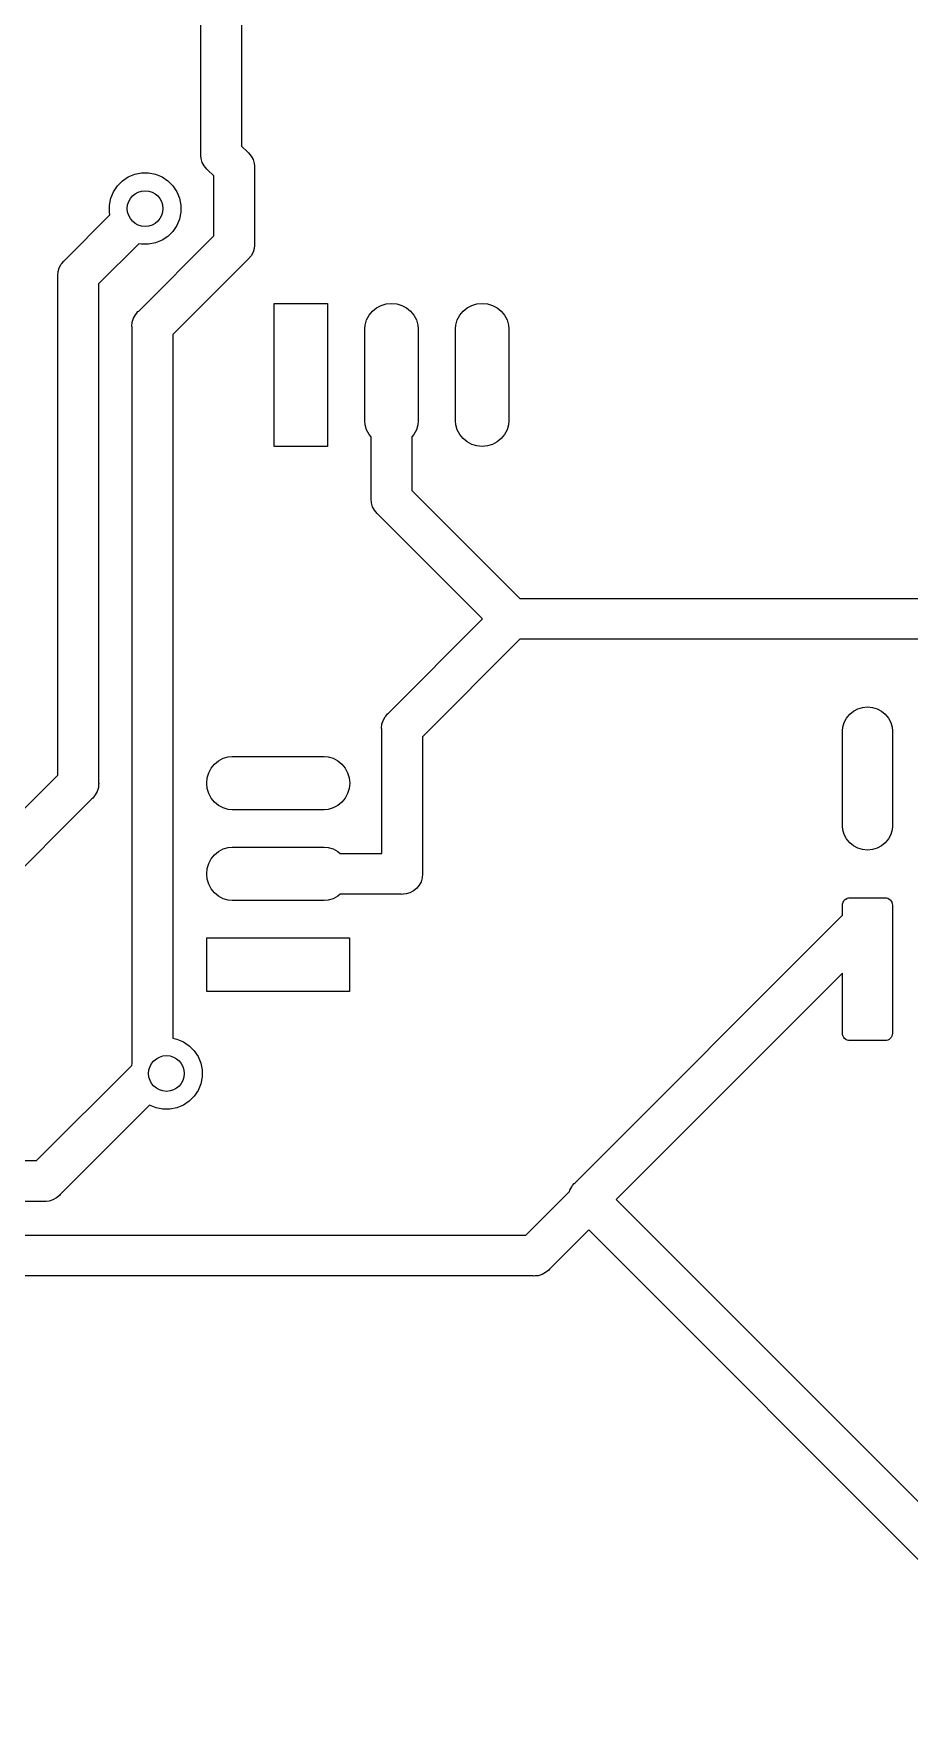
# Model space of a CAD drawing. Extents: x 0.31 to 6.77, y 0.22 to 4.01.
# Drawn here: x 1.805 to 2.771, y 0.228 to 2.076 of the extents above; entities that cross this region are included whole.
import ezdxf

# ---------------------------------------------------------------- set-up
doc = ezdxf.new("R2010")
doc.units = 0
doc.header["$MEASUREMENT"] = 0
doc.layers.add('BLACK', color=7, linetype='CONTINUOUS')

msp = doc.modelspace()

# ---------------------------------------------------------------- linework, layer by layer
at = {"layer": 'BLACK', "linetype": 'CONTINUOUS'}
for p, q in [((1.9897, 1.94397), (1.9897, 2.35248)), ((2.0347, 2.34427), (2.0347, 1.95219)), ((1.98959, 1.94287), (1.9897, 1.94397)), ((1.9897, 1.94176), (1.98959, 1.94287)), ((1.99003, 1.93846), (1.9897, 1.94176)), ((2.0347, 1.95219), (2.04148, 1.94541)), ((2.04148, 1.94541), (2.04234, 1.9447)), ((2.04234, 1.9447), (2.04515, 1.94128)), ((2.04515, 1.94128), (2.04724, 1.93737)), ((1.91675, 1.92121), (1.92436, 1.92272)), ((1.92436, 1.92272), (1.93211, 1.92272)), ((1.93211, 1.92272), (1.93972, 1.92121)), ((1.99131, 1.93421), (1.99003, 1.93846)), ((1.9934, 1.93031), (1.99131, 1.93421)), ((1.99621, 1.92688), (1.9934, 1.93031)), ((1.99707, 1.92617), (1.99621, 1.92688)), ((2.00385, 1.9194), (1.99707, 1.92617)), ((2.04724, 1.93737), (2.04852, 1.93313)), ((2.04852, 1.93313), (2.0488, 1.93031)), ((2.0488, 1.93031), (2.04896, 1.92872)), ((2.04896, 1.92872), (2.04885, 1.92761)), ((2.04885, 1.92761), (2.04885, 1.84496)), ((1.89335, 1.902), (1.89766, 1.90845)), ((1.89766, 1.90845), (1.90314, 1.91393)), ((1.90314, 1.91393), (1.90959, 1.91824)), ((1.90959, 1.91824), (1.91675, 1.92121)), ((1.93972, 1.92121), (1.94688, 1.91824)), ((1.94688, 1.91824), (1.95333, 1.91393)), ((1.95333, 1.91393), (1.95882, 1.90845)), ((1.95882, 1.90845), (1.96313, 1.902)), ((2.00385, 1.85317), (2.00385, 1.9194)), ((1.88887, 1.88723), (1.89038, 1.89483)), ((1.88887, 1.87947), (1.88887, 1.88723)), ((1.89038, 1.89483), (1.89335, 1.902)), ((1.96313, 1.902), (1.96609, 1.89483)), ((1.96609, 1.89483), (1.96761, 1.88723)), ((1.96761, 1.88723), (1.96761, 1.87947)), ((1.83932, 1.82625), (1.88948, 1.87641)), ((1.88948, 1.87641), (1.88887, 1.87947)), ((1.96609, 1.87187), (1.96313, 1.8647)), ((1.96761, 1.87947), (1.96609, 1.87187)), ((1.92114, 1.77046), (2.00385, 1.85317)), ((1.95333, 1.85277), (1.94688, 1.84846)), ((1.95882, 1.85825), (1.95333, 1.85277)), ((1.96313, 1.8647), (1.95882, 1.85825)), ((1.9213, 1.84459), (1.87695, 1.80024)), ((1.92436, 1.84398), (1.9213, 1.84459)), ((1.93211, 1.84398), (1.92436, 1.84398)), ((1.93972, 1.84549), (1.93211, 1.84398)), ((1.94688, 1.84846), (1.93972, 1.84549)), ((2.04515, 1.83129), (2.04234, 1.82786)), ((2.04724, 1.8352), (2.04515, 1.83129)), ((2.04852, 1.83944), (2.04724, 1.8352)), ((2.04885, 1.84275), (2.04852, 1.83944)), ((2.04885, 1.84496), (2.04896, 1.84385)), ((2.04896, 1.84385), (2.04885, 1.84275)), ((2.04885, 1.84275), (2.04885, 1.84275)), ((1.83184, 1.80956), (1.83227, 1.81397)), ((1.83227, 1.81397), (1.83356, 1.81821)), ((1.83356, 1.81821), (1.83565, 1.82212)), ((1.83565, 1.82212), (1.83634, 1.82296)), ((1.83634, 1.82296), (1.83846, 1.82555)), ((1.83846, 1.82555), (1.83932, 1.82625)), ((2.04148, 1.82716), (1.95877, 1.74445)), ((2.04234, 1.82786), (2.04148, 1.82716)), ((1.83195, 1.80846), (1.83184, 1.80956)), ((1.83195, 1.25882), (1.83195, 1.80846)), ((1.87695, 1.80024), (1.87695, 1.25061)), ((2.07047, 1.62126), (2.07047, 1.77874)), ((2.07047, 1.77874), (2.12953, 1.77874)), ((2.12953, 1.77874), (2.12953, 1.62126)), ((2.18352, 1.77388), (2.18865, 1.77662)), ((2.18865, 1.77662), (2.19421, 1.77831)), ((2.19421, 1.77831), (2.2, 1.77888)), ((2.2, 1.77888), (2.20579, 1.77831)), ((2.20579, 1.77831), (2.21135, 1.77662)), ((2.21135, 1.77662), (2.21648, 1.77388)), ((2.28352, 1.77388), (2.28865, 1.77662)), ((2.28865, 1.77662), (2.29421, 1.77831)), ((2.29421, 1.77831), (2.3, 1.77888)), ((2.3, 1.77888), (2.30579, 1.77831)), ((2.30579, 1.77831), (2.31135, 1.77662)), ((2.31135, 1.77662), (2.31648, 1.77388)), ((1.91366, 1.75377), (1.9141, 1.75818)), ((1.9141, 1.75818), (1.91538, 1.76242)), ((1.91538, 1.76242), (1.91747, 1.76633)), ((1.91747, 1.76633), (1.91892, 1.7681)), ((1.91892, 1.7681), (1.92028, 1.76976)), ((1.92028, 1.76976), (1.92114, 1.77046)), ((2.1709, 1.755), (2.17259, 1.76057)), ((2.17259, 1.76057), (2.17533, 1.7657)), ((2.17533, 1.7657), (2.17902, 1.77019)), ((2.17902, 1.77019), (2.18352, 1.77388)), ((2.21648, 1.77388), (2.22098, 1.77019)), ((2.22098, 1.77019), (2.22467, 1.7657)), ((2.22467, 1.7657), (2.22741, 1.76057)), ((2.22741, 1.76057), (2.2291, 1.755)), ((2.2709, 1.755), (2.27259, 1.76057)), ((2.27259, 1.76057), (2.27533, 1.7657)), ((2.27533, 1.7657), (2.27902, 1.77019)), ((2.27902, 1.77019), (2.28352, 1.77388)), ((2.31648, 1.77388), (2.32098, 1.77019)), ((2.32098, 1.77019), (2.32467, 1.7657)), ((2.32467, 1.7657), (2.32741, 1.76057)), ((2.32741, 1.76057), (2.3291, 1.755)), ((1.91377, 1.75267), (1.91366, 1.75377)), ((1.91377, 0.940746), (1.91377, 1.75267)), ((1.95877, 1.74445), (1.95877, 0.968668)), ((2.17047, 1.75066), (2.1709, 1.755)), ((2.17047, 1.64934), (2.17047, 1.75066)), ((2.2291, 1.755), (2.22953, 1.75066)), ((2.22953, 1.75066), (2.22953, 1.64934)), ((2.27047, 1.75066), (2.2709, 1.755)), ((2.27047, 1.64934), (2.27047, 1.75066)), ((2.3291, 1.755), (2.32953, 1.75066)), ((2.32953, 1.75066), (2.32953, 1.64934)), ((2.1709, 1.645), (2.17047, 1.64934)), ((2.22953, 1.64934), (2.2291, 1.645)), ((2.2709, 1.645), (2.27047, 1.64934)), ((2.32953, 1.64934), (2.3291, 1.645)), ((2.17259, 1.63943), (2.1709, 1.645)), ((2.17533, 1.6343), (2.17259, 1.63943)), ((2.1775, 1.63166), (2.17533, 1.6343)), ((2.1775, 1.56443), (2.1775, 1.63166)), ((2.22467, 1.6343), (2.2225, 1.63166)), ((2.2225, 1.63166), (2.2225, 1.57264)), ((2.22741, 1.63943), (2.22467, 1.6343)), ((2.2291, 1.645), (2.22741, 1.63943)), ((2.27259, 1.63943), (2.2709, 1.645)), ((2.27533, 1.6343), (2.27259, 1.63943)), ((2.27902, 1.62981), (2.27533, 1.6343)), ((2.28352, 1.62612), (2.27902, 1.62981)), ((2.32098, 1.62981), (2.31648, 1.62612)), ((2.32467, 1.6343), (2.32098, 1.62981)), ((2.32741, 1.63943), (2.32467, 1.6343)), ((2.3291, 1.645), (2.32741, 1.63943)), ((2.12953, 1.62126), (2.07047, 1.62126)), ((2.28865, 1.62338), (2.28352, 1.62612)), ((2.29421, 1.62169), (2.28865, 1.62338)), ((2.3, 1.62112), (2.29421, 1.62169)), ((2.30579, 1.62169), (2.3, 1.62112)), ((2.31135, 1.62338), (2.30579, 1.62169)), ((2.31648, 1.62612), (2.31135, 1.62338)), ((2.2225, 1.57264), (2.34157, 1.45357)), ((2.17739, 1.56332), (2.1775, 1.56443)), ((2.17783, 1.55891), (2.17739, 1.56332)), ((2.17911, 1.55467), (2.17783, 1.55891)), ((2.1812, 1.55076), (2.17911, 1.55467)), ((2.18401, 1.54734), (2.1812, 1.55076)), ((2.1812, 1.55076), (2.1812, 1.55076)), ((2.18487, 1.54663), (2.18401, 1.54734)), ((2.30043, 1.43107), (2.18487, 1.54663)), ((2.34157, 1.45357), (3.08462, 1.45357)), ((2.19655, 1.32719), (2.30043, 1.43107)), ((2.34157, 1.40857), (2.23418, 1.30118)), ((3.0764, 1.40857), (2.34157, 1.40857)), ((2.70961, 1.32932), (2.7144, 1.33188)), ((2.7144, 1.33188), (2.7196, 1.33346)), ((2.7196, 1.33346), (2.725, 1.33399)), ((2.725, 1.33399), (2.7304, 1.33346)), ((2.7304, 1.33346), (2.7356, 1.33188)), ((2.7356, 1.33188), (2.74039, 1.32932)), ((2.18907, 1.3105), (2.1895, 1.31491)), ((2.1895, 1.31491), (2.19079, 1.31915)), ((2.19079, 1.31915), (2.19288, 1.32306)), ((2.19288, 1.32306), (2.19356, 1.32388)), ((2.19356, 1.32388), (2.19569, 1.32648)), ((2.19569, 1.32648), (2.19655, 1.32719)), ((2.69784, 1.3117), (2.69942, 1.3169)), ((2.69942, 1.3169), (2.70197, 1.32168)), ((2.70197, 1.32168), (2.70542, 1.32588)), ((2.70542, 1.32588), (2.70961, 1.32932)), ((2.74039, 1.32932), (2.74458, 1.32588)), ((2.74458, 1.32588), (2.74803, 1.32168)), ((2.74803, 1.32168), (2.75058, 1.3169)), ((2.75058, 1.3169), (2.75216, 1.3117)), ((2.18918, 1.30939), (2.18907, 1.3105)), ((2.18918, 1.1725), (2.18918, 1.30939)), ((2.23418, 1.30118), (2.23418, 1.15111)), ((2.69744, 1.30765), (2.69784, 1.3117)), ((2.69744, 1.20258), (2.69744, 1.30765)), ((2.75216, 1.3117), (2.75256, 1.30765)), ((2.75256, 1.30765), (2.75256, 1.20258)), ((2.0093, 1.27467), (2.01443, 1.27741)), ((2.01443, 1.27741), (2.02, 1.2791)), ((2.02, 1.2791), (2.02434, 1.27953)), ((2.02434, 1.27953), (2.12566, 1.27953)), ((2.12566, 1.27953), (2.13, 1.2791)), ((2.13, 1.2791), (2.13557, 1.27741)), ((2.13557, 1.27741), (2.1407, 1.27467)), ((1.62293, 1.04981), (1.83195, 1.25882)), ((1.99669, 1.25579), (1.99838, 1.26135)), ((1.99838, 1.26135), (2.00112, 1.26648)), ((2.00112, 1.26648), (2.00481, 1.27098)), ((2.00481, 1.27098), (2.0093, 1.27467)), ((2.1407, 1.27467), (2.14519, 1.27098)), ((2.14519, 1.27098), (2.14888, 1.26648)), ((2.14888, 1.26648), (2.15162, 1.26135)), ((2.15162, 1.26135), (2.15331, 1.25579)), ((1.87534, 1.24085), (1.87325, 1.23694)), ((1.87662, 1.24509), (1.87534, 1.24085)), ((1.87695, 1.2484), (1.87662, 1.24509)), ((1.87695, 1.25061), (1.87706, 1.2495)), ((1.87706, 1.2495), (1.87695, 1.2484)), ((1.99612, 1.25), (1.99669, 1.25579)), ((1.99669, 1.24421), (1.99612, 1.25)), ((1.99838, 1.23865), (1.99669, 1.24421)), ((2.00112, 1.23352), (1.99838, 1.23865)), ((2.15162, 1.23865), (2.14888, 1.23352)), ((2.15331, 1.24421), (2.15162, 1.23865)), ((2.15331, 1.25579), (2.15388, 1.25)), ((2.15388, 1.25), (2.15331, 1.24421)), ((1.86958, 1.23281), (1.66988, 1.03311)), ((1.87044, 1.23352), (1.86958, 1.23281)), ((1.87325, 1.23694), (1.87044, 1.23352)), ((2.00481, 1.22902), (2.00112, 1.23352)), ((2.0093, 1.22533), (2.00481, 1.22902)), ((2.01443, 1.22259), (2.0093, 1.22533)), ((2.02, 1.2209), (2.01443, 1.22259)), ((2.02434, 1.22047), (2.02, 1.2209)), ((2.12566, 1.22047), (2.02434, 1.22047)), ((2.13, 1.2209), (2.12566, 1.22047)), ((2.13557, 1.22259), (2.13, 1.2209)), ((2.1407, 1.22533), (2.13557, 1.22259)), ((2.14519, 1.22902), (2.1407, 1.22533)), ((2.14888, 1.23352), (2.14519, 1.22902)), ((2.69784, 1.19853), (2.69744, 1.20258)), ((2.75256, 1.20258), (2.75216, 1.19853)), ((2.69942, 1.19334), (2.69784, 1.19853)), ((2.70197, 1.18855), (2.69942, 1.19334)), ((2.70542, 1.18436), (2.70197, 1.18855)), ((2.70961, 1.18091), (2.70542, 1.18436)), ((2.74458, 1.18436), (2.74039, 1.18091)), ((2.74803, 1.18855), (2.74458, 1.18436)), ((2.75058, 1.19334), (2.74803, 1.18855)), ((2.75216, 1.19853), (2.75058, 1.19334)), ((1.99838, 1.16135), (2.00112, 1.16648)), ((2.00112, 1.16648), (2.00481, 1.17098)), ((2.00481, 1.17098), (2.0093, 1.17467)), ((2.0093, 1.17467), (2.01443, 1.17741)), ((2.01443, 1.17741), (2.02, 1.1791)), ((2.02, 1.1791), (2.02434, 1.17953)), ((2.02434, 1.17953), (2.12566, 1.17953)), ((2.12566, 1.17953), (2.13, 1.1791)), ((2.13, 1.1791), (2.13557, 1.17741)), ((2.13557, 1.17741), (2.1407, 1.17467)), ((2.1407, 1.17467), (2.14334, 1.1725)), ((2.14334, 1.1725), (2.18918, 1.1725)), ((2.7144, 1.17835), (2.70961, 1.18091)), ((2.7196, 1.17678), (2.7144, 1.17835)), ((2.725, 1.17624), (2.7196, 1.17678)), ((2.7304, 1.17678), (2.725, 1.17624)), ((2.7356, 1.17835), (2.7304, 1.17678)), ((2.74039, 1.18091), (2.7356, 1.17835)), ((1.99612, 1.15), (1.99669, 1.15579)), ((1.99669, 1.14421), (1.99612, 1.15)), ((1.99669, 1.15579), (1.99838, 1.16135)), ((2.23429, 1.15), (2.23385, 1.14559)), ((2.23418, 1.15111), (2.23429, 1.15)), ((1.99838, 1.13865), (1.99669, 1.14421)), ((2.00112, 1.13352), (1.99838, 1.13865)), ((2.00481, 1.12902), (2.00112, 1.13352)), ((2.0093, 1.12533), (2.00481, 1.12902)), ((2.21609, 1.12783), (2.21278, 1.1275)), ((2.22033, 1.12911), (2.21609, 1.12783)), ((2.22424, 1.1312), (2.22033, 1.12911)), ((2.22766, 1.13401), (2.22424, 1.1312)), ((2.23048, 1.13744), (2.22766, 1.13401)), ((2.23257, 1.14135), (2.23048, 1.13744)), ((2.23385, 1.14559), (2.23257, 1.14135)), ((2.01443, 1.12259), (2.0093, 1.12533)), ((2.02, 1.1209), (2.01443, 1.12259)), ((2.02434, 1.12047), (2.02, 1.1209)), ((2.12566, 1.12047), (2.02434, 1.12047)), ((2.13, 1.1209), (2.12566, 1.12047)), ((2.13557, 1.12259), (2.13, 1.1209)), ((2.1407, 1.12533), (2.13557, 1.12259)), ((2.14334, 1.1275), (2.1407, 1.12533)), ((2.21057, 1.1275), (2.14334, 1.1275)), ((2.21168, 1.12739), (2.21057, 1.1275)), ((2.21278, 1.1275), (2.21168, 1.12739)), ((2.69744, 1.11552), (2.6976, 1.1171)), ((2.69744, 1.10426), (2.69744, 1.11552)), ((2.6976, 1.1171), (2.69806, 1.11862)), ((2.69806, 1.11862), (2.69881, 1.12002)), ((2.69881, 1.12002), (2.69981, 1.12125)), ((2.69981, 1.12125), (2.70104, 1.12226)), ((2.70104, 1.12226), (2.70244, 1.12301)), ((2.70244, 1.12301), (2.70396, 1.12347)), ((2.70396, 1.12347), (2.70554, 1.12362)), ((2.70554, 1.12362), (2.74446, 1.12362)), ((2.74446, 1.12362), (2.74604, 1.12347)), ((2.74604, 1.12347), (2.74756, 1.12301)), ((2.74756, 1.12301), (2.74896, 1.12226)), ((2.74896, 1.12226), (2.75019, 1.12125)), ((2.75019, 1.12125), (2.75119, 1.12002)), ((2.75119, 1.12002), (2.75194, 1.11862)), ((2.75194, 1.11862), (2.7524, 1.1171)), ((2.7524, 1.1171), (2.75256, 1.11552)), ((2.75256, 1.11552), (2.75256, 0.974244)), ((2.40243, 0.809247), (2.69744, 1.10426)), ((1.99626, 1.02047), (1.99626, 1.07953)), ((1.99626, 1.07953), (2.15374, 1.07953)), ((2.15374, 1.07953), (2.15374, 1.02047)), ((2.69744, 1.04062), (2.44775, 0.790931)), ((2.69744, 0.974244), (2.69744, 1.04062)), ((2.15374, 1.02047), (1.99626, 1.02047)), ((1.95877, 0.968668), (1.96324, 0.967778)), ((1.96324, 0.967778), (1.97041, 0.964811)), ((1.97041, 0.964811), (1.97686, 0.960502)), ((2.6976, 0.972663), (2.69744, 0.974244)), ((2.69806, 0.971143), (2.6976, 0.972663)), ((2.69881, 0.969743), (2.69806, 0.971143)), ((2.69981, 0.968515), (2.69881, 0.969743)), ((2.70104, 0.967507), (2.69981, 0.968515)), ((2.70244, 0.966759), (2.70104, 0.967507)), ((2.70396, 0.966297), (2.70244, 0.966759)), ((2.70554, 0.966142), (2.70396, 0.966297)), ((2.74446, 0.966142), (2.70554, 0.966142)), ((2.74604, 0.966297), (2.74446, 0.966142)), ((2.74756, 0.966759), (2.74604, 0.966297)), ((2.74896, 0.967507), (2.74756, 0.966759)), ((2.75019, 0.968515), (2.74896, 0.967507)), ((2.75119, 0.969743), (2.75019, 0.968515)), ((2.75194, 0.971143), (2.75119, 0.969743)), ((2.7524, 0.972663), (2.75194, 0.971143)), ((2.75256, 0.974244), (2.7524, 0.972663)), ((1.97686, 0.960502), (1.98234, 0.955018)), ((1.98234, 0.955018), (1.98665, 0.94857)), ((1.98665, 0.94857), (1.98962, 0.941405)), ((1.80849, 0.833961), (1.9134, 0.938867)), ((1.9134, 0.938867), (1.91377, 0.940746)), ((1.98962, 0.941405), (1.99113, 0.933799)), ((1.99113, 0.926044), (1.98962, 0.918437)), ((1.99113, 0.933799), (1.99113, 0.926044)), ((1.98665, 0.911273), (1.98234, 0.904824)), ((1.98962, 0.918437), (1.98665, 0.911273)), ((1.93318, 0.895005), (1.8345, 0.796333)), ((1.94028, 0.892064), (1.93318, 0.895005)), ((1.94788, 0.890551), (1.94028, 0.892064)), ((1.95564, 0.890551), (1.94788, 0.890551)), ((1.96324, 0.892064), (1.95564, 0.890551)), ((1.97041, 0.895032), (1.96324, 0.892064)), ((1.97686, 0.899341), (1.97041, 0.895032)), ((1.98234, 0.904824), (1.97686, 0.899341)), ((0.881064, 0.833961), (1.80849, 0.833961)), ((1.8338, 0.795474), (1.83037, 0.792662)), ((1.8345, 0.796333), (1.8338, 0.795474)), ((2.34813, 0.751697), (2.39625, 0.799817)), ((2.39625, 0.799817), (2.39667, 0.801207)), ((2.39667, 0.801207), (2.39876, 0.805116)), ((2.39876, 0.805116), (2.39976, 0.806343)), ((2.39976, 0.806343), (2.40157, 0.808542)), ((2.40157, 0.808542), (2.40243, 0.809247)), ((1.81671, 0.788961), (0.872849, 0.788961)), ((1.81781, 0.788852), (1.81671, 0.788961)), ((1.81892, 0.788961), (1.81781, 0.788852)), ((1.82222, 0.789286), (1.81892, 0.788961)), ((1.82646, 0.790573), (1.82222, 0.789286)), ((1.83037, 0.792662), (1.82646, 0.790573)), ((2.44775, 0.790931), (2.97333, 0.26535)), ((0.826627, 0.751697), (2.34813, 0.751697)), ((2.41756, 0.757487), (2.37414, 0.714069)), ((2.94732, 0.227722), (2.41756, 0.757487)), ((2.35634, 0.706697), (0.818412, 0.706697)), ((2.35744, 0.706588), (2.35634, 0.706697)), ((2.35855, 0.706697), (2.35744, 0.706588)), ((2.36186, 0.707022), (2.35855, 0.706697)), ((2.3661, 0.708309), (2.36186, 0.707022)), ((2.37001, 0.710398), (2.3661, 0.708309)), ((2.37343, 0.71321), (2.37001, 0.710398)), ((2.37414, 0.714069), (2.37343, 0.71321))]:
    msp.add_line(p, q, dxfattribs=at)
at = {"layer": 'BLACK'}
for centre in [(1.92824, 1.88335), (1.95176, 0.929921)]:
    msp.add_circle(centre, 0.019685, dxfattribs=at)

doc.saveas('drawing.dxf')
